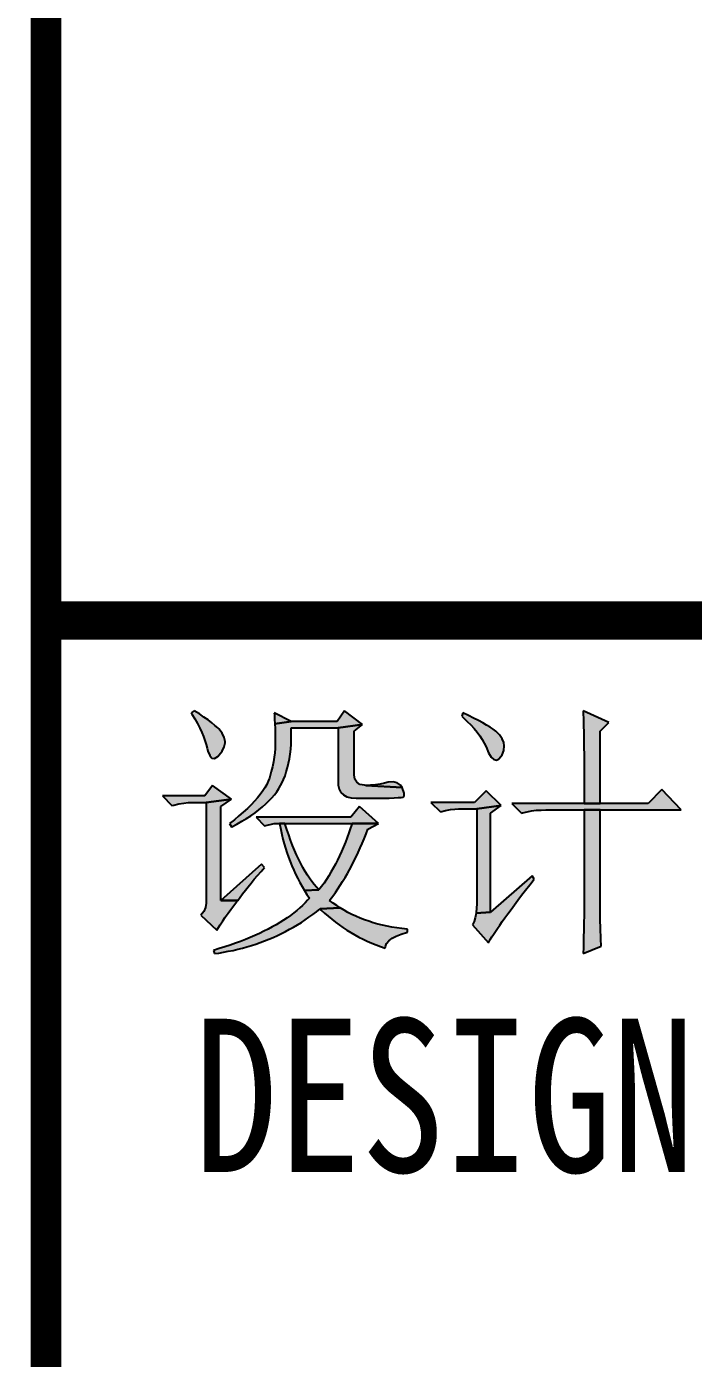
# Model space of a CAD drawing. Extents: x -24961 to 905641, y -154323 to 635957.
# Drawn here: x 455086 to 455955, y -122285 to -120549 of the extents above; entities that cross this region are included whole.
import ezdxf
from ezdxf.enums import TextEntityAlignment as Align

# ---------------------------------------------------------------- set-up
doc = ezdxf.new("R2010")
doc.units = 0
doc.header["$LTSCALE"] = 1000
doc.header["$MEASUREMENT"] = 0
doc.layers.add('图框', color=146, linetype='Continuous')
doc.styles.add('-宋体', font='SimSun.ttf', dxfattribs={"width": 0.8})

# ---------------------------------------------------------------- blocks, each defined once
blk = doc.blocks.new('3R2RT34')
at = {"layer": '图框'}
for points in [[(1883108.4, 184419.9), (1883110, 184414.9), (1883111.2, 184410.1), (1883112.2, 184406.1), (1883114.6, 184400.2), (1883117.5, 184397), (1883121, 184396.6), (1883125.1, 184398.9), (1883127.1, 184401.1), (1883130.8, 184406.2), (1883133.4, 184411.5), (1883134.8, 184417), (1883134.7, 184418.8), (1883133.4, 184424), (1883130.7, 184429.4), (1883126.4, 184435), (1883125, 184436.5), (1883121.4, 184439.7), (1883117.2, 184443.1), (1883112.4, 184446.7), (1883107.1, 184450.5), (1883101.1, 184454.5), (1883094.5, 184458.7), (1883090.4, 184455.9), (1883091.4, 184454.3), (1883095.1, 184448), (1883098.5, 184442), (1883101.6, 184436.1), (1883104.2, 184430.5), (1883106.5, 184425.1)], [(1883474.8, 184411.5), (1883478, 184403.9), (1883481.4, 184398.4), (1883484.8, 184395.3), (1883488.1, 184394.5), (1883491.5, 184396.2), (1883491.9, 184396.6), (1883495.5, 184401.4), (1883497.7, 184406.8), (1883498.4, 184412.8), (1883497.8, 184417.2), (1883495.8, 184422.2), (1883492.3, 184427.2), (1883487.3, 184432.3), (1883483.9, 184434.8), (1883479.9, 184437.4), (1883475.4, 184440.1), (1883470.3, 184443.1), (1883464.6, 184446.1), (1883458.4, 184449.2), (1883451.6, 184452.5), (1883444.3, 184455.9), (1883442.9, 184451.7), (1883445.3, 184449.6), (1883450.2, 184444.9), (1883454.8, 184440.3), (1883459, 184435.6), (1883462.9, 184430.8), (1883466.4, 184426), (1883469.5, 184421.2), (1883472.3, 184416.3)], [(1883108.4, 184347.6), (1883052.9, 184347.6), (1883065.4, 184335.1), (1883067.9, 184335.7), (1883074.5, 184337.3), (1883080.7, 184338.4), (1883086.5, 184339), (1883091.8, 184339.2), (1883109.8, 184339.2), (1883143.1, 184343.4), (1883118.1, 184361.4)], [(1883129.2, 184333.7), (1883143.1, 184343.4), (1883109.8, 184339.2), (1883109.8, 184211.5), (1883110, 184207.8), (1883109.1, 184202.1), (1883106.7, 184196.9), (1883102.9, 184192), (1883123.7, 184172.6), (1883125, 184174.8), (1883128.2, 184179.7), (1883131.5, 184184.6), (1883134.9, 184189.6), (1883138.4, 184194.6), (1883142.1, 184199.7), (1883146, 184204.9), (1883150, 184210.1), (1883151, 184211.3), (1883129.2, 184211.5)], [(1883129.2, 184211.5), (1883151, 184211.3), (1883154.1, 184215.7), (1883157.4, 184220.1), (1883161, 184224.6), (1883164.7, 184229.3), (1883168.6, 184234.1), (1883172.7, 184239), (1883177, 184244), (1883181.5, 184249.2), (1883186.1, 184254.5), (1883182, 184258.7)]]:
    blk.add_hatch(color=256, dxfattribs=at).paths.add_polyline_path(points)
h = blk.add_hatch(color=256, dxfattribs=at)
h.paths.add_polyline_path([(1883220.9, 184422), (1883220.9, 184429.1), (1883220.9, 184436.4), (1883281.9, 184436.4), (1883313.8, 184440.6), (1883290.2, 184458.7), (1883280.5, 184444.8), (1883220.9, 184444.8), (1883199.4, 184441.6), (1883199.7, 184435.4), (1883199.9, 184429.3), (1883200, 184423.1), (1883200, 184417), (1883200, 184415.2), (1883199.8, 184409.7), (1883199.3, 184404), (1883198.6, 184398.1), (1883197.6, 184392), (1883196.3, 184385.8), (1883194.8, 184379.3), (1883193.1, 184372.6), (1883192.5, 184370.7), (1883190.9, 184366.7), (1883188.8, 184362.6), (1883186.4, 184358.4), (1883183.6, 184354.1), (1883180.3, 184349.7), (1883176.8, 184345.3), (1883172.8, 184340.7), (1883168.4, 184336.1), (1883163.6, 184331.3), (1883158.3, 184326.5), (1883152.7, 184321.6), (1883146.7, 184316.6), (1883140.4, 184311.5), (1883143.1, 184307.3), (1883143.2, 184307.3), (1883149.9, 184310.9), (1883156.4, 184314.6), (1883162.5, 184318.2), (1883168.2, 184321.9), (1883173.6, 184325.7), (1883178.7, 184329.5), (1883183.4, 184333.3), (1883187.8, 184337.2), (1883191.8, 184341.2), (1883195.5, 184345.1), (1883198.9, 184349.1), (1883201.9, 184353.2), (1883204.6, 184357.3), (1883206.9, 184361.4), (1883208.5, 184364.4), (1883210.7, 184369.1), (1883212.7, 184374), (1883214.4, 184379.2), (1883216, 184384.6), (1883217.3, 184390.2), (1883218.4, 184396.1), (1883219.3, 184402.2), (1883220.1, 184408.6), (1883220.5, 184415.2)])
h.paths.add_polyline_path([(1883198.6, 184455.9), (1883198.8, 184453.9), (1883199.1, 184447.8), (1883199.4, 184441.6), (1883220.9, 184444.8)], flags=17)
h.paths.add_polyline_path([(1883302.7, 184432.3), (1883313.8, 184440.6), (1883281.9, 184436.4), (1883281.9, 184367), (1883282, 184361.7), (1883283.1, 184356.5), (1883285.3, 184352.3), (1883288.7, 184349), (1883293.2, 184346.6), (1883298.8, 184345.3), (1883305.5, 184344.8), (1883327.7, 184344.8), (1883331.1, 184344.8), (1883340.5, 184344.9), (1883348.5, 184344.9), (1883355.1, 184345.2), (1883360.3, 184345.4), (1883364.1, 184345.8), (1883366.5, 184346.2), (1883367.9, 184347.1), (1883368.1, 184351.3), (1883365.2, 184358.7), (1883318, 184361.4), (1883316.1, 184361.5), (1883310.2, 184362.7), (1883306.1, 184365.4), (1883303.6, 184369.6), (1883302.7, 184375.3)])
h.paths.add_polyline_path([(1883363, 184361.7), (1883358.7, 184364.9), (1883353.5, 184366.2), (1883347.1, 184365.6), (1883342.4, 184364.3), (1883336.5, 184363), (1883330.4, 184362.2), (1883324.2, 184361.6), (1883318, 184361.4), (1883365.2, 184358.7)], flags=17)
h = blk.add_hatch(color=256, dxfattribs=at)
h.paths.add_polyline_path([(1883623.3, 184432.3), (1883634.4, 184443.4), (1883601.1, 184458.7), (1883601.2, 184456.8), (1883601.3, 184453.6), (1883601.5, 184450.1), (1883601.6, 184446.2), (1883601.7, 184441.9), (1883601.8, 184437.4), (1883601.9, 184432.5), (1883602, 184427.2), (1883602.1, 184421.7), (1883602.2, 184415.7), (1883602.2, 184409.4), (1883602.3, 184402.9), (1883602.3, 184395.9), (1883602.4, 184388.6), (1883602.4, 184381), (1883602.5, 184373.1), (1883602.5, 184364.7), (1883602.5, 184356.1), (1883602.5, 184347.1), (1883602.5, 184337.8), (1883623.3, 184337.8)])
h.paths.add_polyline_path([(1883602.5, 184337.8), (1883508.1, 184337.8), (1883520.6, 184325.3), (1883522.1, 184325.8), (1883528, 184327.1), (1883534, 184328.2), (1883540.1, 184328.9), (1883546.3, 184329.3), (1883552.5, 184329.5), (1883602.5, 184329.5), (1883623.3, 184329.5), (1883728.8, 184329.5), (1883703.8, 184355.9), (1883685.8, 184337.8), (1883623.3, 184337.8)])
h.paths.add_polyline_path([(1883623.3, 184329.5), (1883602.5, 184329.5), (1883602.5, 184207.3), (1883602.5, 184204.7), (1883602.5, 184200.1), (1883602.4, 184195.1), (1883602.3, 184189.8), (1883602.2, 184184.1), (1883602.1, 184178), (1883602, 184171.5), (1883601.8, 184164.7), (1883601.6, 184157.5), (1883601.4, 184149.9), (1883601.1, 184142), (1883624.7, 184151.7), (1883624.6, 184153.7), (1883624.3, 184159.5), (1883624, 184165.3), (1883623.8, 184171.3), (1883623.7, 184177.5), (1883623.5, 184183.7), (1883623.4, 184190.1), (1883623.3, 184196.5), (1883623.3, 184203.1)])
h = blk.add_hatch(color=256, dxfattribs=at)
h.paths.add_polyline_path([(1883494.3, 184335.1), (1883474.8, 184354.5), (1883459.6, 184339.2), (1883402.7, 184339.2), (1883415.1, 184326.7), (1883421.9, 184328.5), (1883428.4, 184329.8), (1883434, 184330.6), (1883438.7, 184330.9), (1883462.4, 184330.9)])
h.paths.add_polyline_path([(1883480.4, 184325.3), (1883494.3, 184335.1), (1883462.4, 184330.9), (1883462.4, 184205.9), (1883462.3, 184202), (1883461.7, 184194.9), (1883480.4, 184196.2)])
h.paths.add_polyline_path([(1883461.7, 184194.9), (1883460.6, 184188.8), (1883459, 184183.7), (1883456.8, 184179.5), (1883477.6, 184155.9), (1883478.6, 184157.7), (1883480.2, 184160.5), (1883482.1, 184163.7), (1883484.3, 184167.1), (1883486.8, 184170.9), (1883489.5, 184174.9), (1883492.5, 184179.2), (1883495.8, 184183.9), (1883499.3, 184188.8), (1883503.1, 184194.1), (1883507.2, 184199.6), (1883511.5, 184205.5), (1883516.1, 184211.6), (1883521, 184218.1), (1883526.1, 184224.9), (1883531.6, 184231.9), (1883537.3, 184239.2), (1883534.5, 184243.4), (1883480.4, 184196.2)])
h = blk.add_hatch(color=256, dxfattribs=at)
h.paths.add_polyline_path([(1883300, 184311.5), (1883334.6, 184311.5), (1883309.7, 184333.7), (1883298.6, 184319.8), (1883175, 184319.8), (1883186.1, 184308.7), (1883198.6, 184311.5), (1883205.5, 184311.5), (1883212.5, 184311.5)])
h.paths.add_polyline_path([(1883288.9, 184281.2), (1883286.4, 184275.3), (1883283.8, 184269.6), (1883281.1, 184264.1), (1883278.4, 184258.7), (1883275.5, 184253.5), (1883272.6, 184248.4), (1883269.7, 184243.5), (1883266.6, 184238.7), (1883263.5, 184234.1), (1883260.2, 184229.7), (1883256.9, 184225.3), (1883256.9, 184225.3), (1883237.9, 184224.4), (1883241.1, 184219.3), (1883244.4, 184214.2), (1883242.2, 184211.8), (1883239, 184208.3), (1883235.5, 184204.9), (1883231.8, 184201.6), (1883228, 184198.3), (1883224, 184195.1), (1883219.8, 184191.9), (1883215.4, 184188.7), (1883210.8, 184185.7), (1883206, 184182.7), (1883201.1, 184179.7), (1883195.9, 184176.8), (1883190.6, 184174), (1883185.1, 184171.2), (1883179.3, 184168.4), (1883173.5, 184165.7), (1883167.4, 184163.1), (1883161.1, 184160.5), (1883154.7, 184158), (1883148, 184155.5), (1883141.1, 184153.1), (1883134.1, 184150.7), (1883126.9, 184148.5), (1883119.5, 184146.2), (1883120.9, 184142), (1883126.4, 184142.8), (1883132.6, 184143.9), (1883138.8, 184145.1), (1883145, 184146.3), (1883151, 184147.8), (1883157.1, 184149.2), (1883163, 184150.9), (1883168.9, 184152.6), (1883174.7, 184154.5), (1883180.4, 184156.5), (1883186.1, 184158.6), (1883191.6, 184160.8), (1883197.2, 184163.2), (1883202.7, 184165.6), (1883208, 184168.2), (1883213.4, 184170.9), (1883218.6, 184173.7), (1883223.8, 184176.6), (1883229, 184179.7), (1883234, 184182.8), (1883239, 184186.1), (1883243.9, 184189.5), (1883248.8, 184193), (1883253.6, 184196.6), (1883258.3, 184200.3), (1883284.7, 184201.6), (1883280, 184204.7), (1883275.3, 184208), (1883270.8, 184211.5), (1883271.7, 184212.7), (1883275.1, 184217.1), (1883278.4, 184221.7), (1883281.6, 184226.3), (1883284.7, 184231.1), (1883287.8, 184236.1), (1883290.9, 184241.1), (1883293.9, 184246.3), (1883296.8, 184251.5), (1883299.7, 184256.9), (1883302.5, 184262.4), (1883305.3, 184268.1), (1883308, 184273.9), (1883310.7, 184279.8), (1883313.3, 184285.8), (1883315.8, 184291.9), (1883318.3, 184298.2), (1883320.8, 184304.5), (1883334.6, 184311.5), (1883300, 184311.5), (1883298.2, 184306.1), (1883296, 184299.6), (1883293.7, 184293.3), (1883291.4, 184287.2)])
h.paths.add_polyline_path([(1883232, 184234.8), (1883234.9, 184229.5), (1883237.9, 184224.4), (1883256.9, 184225.3), (1883253.8, 184228.6), (1883250.7, 184232.2), (1883247.7, 184236), (1883244.8, 184240.2), (1883241.8, 184244.5), (1883239, 184249.2), (1883236.1, 184254.2), (1883233.3, 184259.4), (1883230.6, 184264.9), (1883227.8, 184270.7), (1883225.2, 184276.8), (1883222.6, 184283.2), (1883220, 184289.8), (1883217.5, 184296.8), (1883215, 184304), (1883212.5, 184311.5), (1883205.5, 184311.5), (1883205.9, 184309.8), (1883207.1, 184303.7), (1883208.4, 184297.5), (1883209.9, 184291.4), (1883211.5, 184285.4), (1883213.3, 184279.5), (1883215.2, 184273.7), (1883217.2, 184267.9), (1883219.3, 184262.2), (1883221.6, 184256.6), (1883224, 184251), (1883226.5, 184245.5), (1883229.2, 184240.1)], flags=17)
h.paths.add_polyline_path([(1883283.3, 184179.5), (1883288.2, 184176.1), (1883293.3, 184172.8), (1883298.4, 184169.6), (1883303.7, 184166.6), (1883309, 184163.6), (1883314.4, 184160.8), (1883319.9, 184158.2), (1883325.6, 184155.7), (1883331.3, 184153.3), (1883337.1, 184151.1), (1883343, 184149), (1883343.4, 184151.2), (1883345.1, 184155.1), (1883348.1, 184158.7), (1883352.2, 184162), (1883357.6, 184164.9), (1883364.2, 184167.5), (1883372.1, 184169.8), (1883372.1, 184174), (1883371.7, 184174), (1883365, 184174.7), (1883358.5, 184175.6), (1883352, 184176.6), (1883345.7, 184177.8), (1883339.6, 184179.2), (1883333.5, 184180.6), (1883327.6, 184182.3), (1883321.8, 184184.2), (1883316.1, 184186.2), (1883310.6, 184188.3), (1883305.1, 184190.7), (1883299.8, 184193.2), (1883294.7, 184195.8), (1883289.7, 184198.6), (1883284.7, 184201.6), (1883258.3, 184200.3), (1883259.8, 184198.9), (1883264.3, 184194.7), (1883269, 184190.8), (1883273.6, 184186.9), (1883278.4, 184183.2)])
at = {"color": 143, "const_width": 40}
blk.add_lwpolyline([(1882901.1, 152576.3), (1882901.1, 209976.3)], dxfattribs=at)
at = {"layer": '图框'}
for p, q in [((1883094.5, 184458.7), (1883090.4, 184455.9)), ((1883101.1, 184454.5), (1883094.5, 184458.7)), ((1883290.2, 184458.7), (1883280.5, 184444.8)), ((1883313.8, 184440.6), (1883290.2, 184458.7)), ((1883601.1, 184458.7), (1883601.2, 184456.8)), ((1883634.4, 184443.4), (1883601.1, 184458.7)), ((1883601.2, 184456.8), (1883601.3, 184453.6)), ((1883090.4, 184455.9), (1883091.4, 184454.3)), ((1883091.4, 184454.3), (1883095.1, 184448)), ((1883095.1, 184448), (1883098.5, 184442)), ((1883098.5, 184442), (1883101.6, 184436.1)), ((1883107.1, 184450.5), (1883101.1, 184454.5)), ((1883112.4, 184446.7), (1883107.1, 184450.5)), ((1883117.2, 184443.1), (1883112.4, 184446.7)), ((1883121.4, 184439.7), (1883117.2, 184443.1)), ((1883125, 184436.5), (1883121.4, 184439.7)), ((1883198.6, 184455.9), (1883198.8, 184453.9)), ((1883220.9, 184444.8), (1883198.6, 184455.9)), ((1883198.8, 184453.9), (1883199.1, 184447.8)), ((1883199.1, 184447.8), (1883199.4, 184441.6)), ((1883199.4, 184441.6), (1883220.9, 184444.8)), ((1883220.9, 184444.8), (1883199.4, 184441.6)), ((1883199.4, 184441.6), (1883199.7, 184435.4)), ((1883280.5, 184444.8), (1883220.9, 184444.8)), ((1883313.8, 184440.6), (1883281.9, 184436.4)), ((1883281.9, 184436.4), (1883313.8, 184440.6)), ((1883302.7, 184432.3), (1883313.8, 184440.6)), ((1883444.3, 184455.9), (1883442.9, 184451.7)), ((1883442.9, 184451.7), (1883445.3, 184449.6)), ((1883451.6, 184452.5), (1883444.3, 184455.9)), ((1883445.3, 184449.6), (1883450.2, 184444.9)), ((1883450.2, 184444.9), (1883454.8, 184440.3)), ((1883458.4, 184449.2), (1883451.6, 184452.5)), ((1883454.8, 184440.3), (1883459, 184435.6)), ((1883464.6, 184446.1), (1883458.4, 184449.2)), ((1883470.3, 184443.1), (1883464.6, 184446.1)), ((1883475.4, 184440.1), (1883470.3, 184443.1)), ((1883479.9, 184437.4), (1883475.4, 184440.1)), ((1883601.3, 184453.6), (1883601.5, 184450.1)), ((1883601.5, 184450.1), (1883601.6, 184446.2)), ((1883601.6, 184446.2), (1883601.7, 184441.9)), ((1883601.7, 184441.9), (1883601.8, 184437.4)), ((1883623.3, 184432.3), (1883634.4, 184443.4)), ((1883101.6, 184436.1), (1883104.2, 184430.5)), ((1883104.2, 184430.5), (1883106.5, 184425.1)), ((1883106.5, 184425.1), (1883108.4, 184419.9)), ((1883126.4, 184435), (1883125, 184436.5)), ((1883130.7, 184429.4), (1883126.4, 184435)), ((1883133.4, 184424), (1883130.7, 184429.4)), ((1883134.7, 184418.8), (1883133.4, 184424)), ((1883199.7, 184435.4), (1883199.9, 184429.3)), ((1883199.9, 184429.3), (1883200, 184423.1)), ((1883200, 184423.1), (1883200, 184417)), ((1883220.5, 184415.2), (1883220.9, 184422)), ((1883220.9, 184429.1), (1883220.9, 184436.4)), ((1883220.9, 184436.4), (1883281.9, 184436.4)), ((1883220.9, 184422), (1883220.9, 184429.1)), ((1883281.9, 184436.4), (1883281.9, 184367)), ((1883302.7, 184375.3), (1883302.7, 184432.3)), ((1883459, 184435.6), (1883462.9, 184430.8)), ((1883462.9, 184430.8), (1883466.4, 184426)), ((1883466.4, 184426), (1883469.5, 184421.2)), ((1883483.9, 184434.8), (1883479.9, 184437.4)), ((1883487.3, 184432.3), (1883483.9, 184434.8)), ((1883492.3, 184427.2), (1883487.3, 184432.3)), ((1883487.3, 184432.3), (1883487.3, 184432.3)), ((1883495.8, 184422.2), (1883492.3, 184427.2)), ((1883497.8, 184417.2), (1883495.8, 184422.2)), ((1883601.8, 184437.4), (1883601.9, 184432.5)), ((1883601.9, 184432.5), (1883602, 184427.2)), ((1883602, 184427.2), (1883602.1, 184421.7)), ((1883602.1, 184421.7), (1883602.2, 184415.7)), ((1883623.3, 184337.8), (1883623.3, 184432.3)), ((1883108.4, 184419.9), (1883110, 184414.9)), ((1883110, 184414.9), (1883111.2, 184410.1)), ((1883111.2, 184410.1), (1883112.2, 184406.1)), ((1883112.2, 184406.1), (1883114.6, 184400.2)), ((1883127.1, 184401.1), (1883130.8, 184406.2)), ((1883130.8, 184406.2), (1883133.4, 184411.5)), ((1883133.4, 184411.5), (1883134.8, 184417)), ((1883134.8, 184417), (1883134.7, 184418.8)), ((1883199.8, 184409.7), (1883199.3, 184404)), ((1883200, 184415.2), (1883199.8, 184409.7)), ((1883200, 184417), (1883200, 184415.2)), ((1883219.3, 184402.2), (1883220.1, 184408.6)), ((1883220.1, 184408.6), (1883220.5, 184415.2)), ((1883469.5, 184421.2), (1883472.3, 184416.3)), ((1883472.3, 184416.3), (1883474.8, 184411.5)), ((1883474.8, 184411.5), (1883478, 184403.9)), ((1883495.5, 184401.4), (1883497.7, 184406.8)), ((1883497.7, 184406.8), (1883498.4, 184412.8)), ((1883498.4, 184412.8), (1883497.8, 184417.2)), ((1883602.2, 184415.7), (1883602.2, 184409.4)), ((1883602.2, 184409.4), (1883602.3, 184402.9)), ((1883114.6, 184400.2), (1883117.5, 184397)), ((1883117.5, 184397), (1883121, 184396.6)), ((1883121, 184396.6), (1883125.1, 184398.9)), ((1883125.1, 184398.9), (1883127.1, 184401.1)), ((1883197.6, 184392), (1883196.3, 184385.8)), ((1883198.6, 184398.1), (1883197.6, 184392)), ((1883199.3, 184404), (1883198.6, 184398.1)), ((1883216, 184384.6), (1883217.3, 184390.2)), ((1883217.3, 184390.2), (1883218.4, 184396.1)), ((1883218.4, 184396.1), (1883219.3, 184402.2)), ((1883478, 184403.9), (1883481.4, 184398.4)), ((1883481.4, 184398.4), (1883484.8, 184395.3)), ((1883484.8, 184395.3), (1883488.1, 184394.5)), ((1883488.1, 184394.5), (1883491.5, 184396.2)), ((1883491.5, 184396.2), (1883491.9, 184396.6)), ((1883491.9, 184396.6), (1883495.5, 184401.4)), ((1883602.3, 184402.9), (1883602.3, 184395.9)), ((1883602.3, 184395.9), (1883602.4, 184388.6)), ((1883602.4, 184388.6), (1883602.4, 184381)), ((1883192.5, 184370.7), (1883190.9, 184366.7)), ((1883193.1, 184372.6), (1883192.5, 184370.7)), ((1883194.8, 184379.3), (1883193.1, 184372.6)), ((1883196.3, 184385.8), (1883194.8, 184379.3)), ((1883210.7, 184369.1), (1883212.7, 184374)), ((1883212.7, 184374), (1883214.4, 184379.2)), ((1883214.4, 184379.2), (1883216, 184384.6)), ((1883303.6, 184369.6), (1883302.7, 184375.3)), ((1883306.1, 184365.4), (1883303.6, 184369.6)), ((1883602.4, 184381), (1883602.5, 184373.1)), ((1883602.5, 184373.1), (1883602.5, 184364.7)), ((1883118.1, 184361.4), (1883108.4, 184347.6)), ((1883143.1, 184343.4), (1883118.1, 184361.4)), ((1883183.6, 184354.1), (1883180.3, 184349.7)), ((1883186.4, 184358.4), (1883183.6, 184354.1)), ((1883188.8, 184362.6), (1883186.4, 184358.4)), ((1883190.9, 184366.7), (1883188.8, 184362.6)), ((1883198.9, 184349.1), (1883201.9, 184353.2)), ((1883201.9, 184353.2), (1883204.6, 184357.3)), ((1883204.6, 184357.3), (1883206.9, 184361.4)), ((1883206.9, 184361.4), (1883208.5, 184364.4)), ((1883208.5, 184364.4), (1883210.7, 184369.1)), ((1883281.9, 184367), (1883282, 184361.7)), ((1883282, 184361.7), (1883283.1, 184356.5)), ((1883283.1, 184356.5), (1883285.3, 184352.3)), ((1883285.3, 184352.3), (1883288.7, 184349)), ((1883310.2, 184362.7), (1883306.1, 184365.4)), ((1883316.1, 184361.5), (1883310.2, 184362.7)), ((1883318, 184361.4), (1883316.1, 184361.5)), ((1883324.2, 184361.6), (1883318, 184361.4)), ((1883318, 184361.4), (1883365.2, 184358.7)), ((1883365.2, 184358.7), (1883318, 184361.4)), ((1883330.4, 184362.2), (1883324.2, 184361.6)), ((1883336.5, 184363), (1883330.4, 184362.2)), ((1883342.4, 184364.3), (1883336.5, 184363)), ((1883347.1, 184365.6), (1883342.4, 184364.3)), ((1883353.5, 184366.2), (1883347.1, 184365.6)), ((1883358.7, 184364.9), (1883353.5, 184366.2)), ((1883363, 184361.7), (1883358.7, 184364.9)), ((1883365.2, 184358.7), (1883363, 184361.7)), ((1883368.1, 184351.3), (1883365.2, 184358.7)), ((1883474.8, 184354.5), (1883459.6, 184339.2)), ((1883494.3, 184335.1), (1883474.8, 184354.5)), ((1883602.5, 184364.7), (1883602.5, 184356.1)), ((1883602.5, 184356.1), (1883602.5, 184347.1)), ((1883703.8, 184355.9), (1883685.8, 184337.8)), ((1883728.8, 184329.5), (1883703.8, 184355.9)), ((1883108.4, 184347.6), (1883052.9, 184347.6)), ((1883052.9, 184347.6), (1883065.4, 184335.1)), ((1883065.4, 184335.1), (1883067.9, 184335.7)), ((1883067.9, 184335.7), (1883074.5, 184337.3)), ((1883074.5, 184337.3), (1883080.7, 184338.4)), ((1883080.7, 184338.4), (1883086.5, 184339)), ((1883086.5, 184339), (1883091.8, 184339.2)), ((1883091.8, 184339.2), (1883109.8, 184339.2)), ((1883143.1, 184343.4), (1883109.8, 184339.2)), ((1883109.8, 184339.2), (1883143.1, 184343.4)), ((1883109.8, 184339.2), (1883109.8, 184211.5)), ((1883129.2, 184333.7), (1883143.1, 184343.4)), ((1883168.4, 184336.1), (1883163.6, 184331.3)), ((1883172.8, 184340.7), (1883168.4, 184336.1)), ((1883176.8, 184345.3), (1883172.8, 184340.7)), ((1883180.3, 184349.7), (1883176.8, 184345.3)), ((1883183.4, 184333.3), (1883187.8, 184337.2)), ((1883187.8, 184337.2), (1883191.8, 184341.2)), ((1883191.8, 184341.2), (1883195.5, 184345.1)), ((1883195.5, 184345.1), (1883198.9, 184349.1)), ((1883288.7, 184349), (1883293.2, 184346.6)), ((1883293.2, 184346.6), (1883298.8, 184345.3)), ((1883298.8, 184345.3), (1883305.5, 184344.8)), ((1883305.5, 184344.8), (1883327.7, 184344.8)), ((1883327.7, 184344.8), (1883331.1, 184344.8)), ((1883331.1, 184344.8), (1883340.5, 184344.9)), ((1883340.5, 184344.9), (1883348.5, 184344.9)), ((1883348.5, 184344.9), (1883355.1, 184345.2)), ((1883355.1, 184345.2), (1883360.3, 184345.4)), ((1883360.3, 184345.4), (1883364.1, 184345.8)), ((1883364.1, 184345.8), (1883366.5, 184346.2)), ((1883366.5, 184346.2), (1883367.9, 184347.1)), ((1883367.9, 184347.1), (1883368.1, 184351.3)), ((1883459.6, 184339.2), (1883402.7, 184339.2)), ((1883402.7, 184339.2), (1883415.1, 184326.7)), ((1883494.3, 184335.1), (1883462.4, 184330.9)), ((1883462.4, 184330.9), (1883494.3, 184335.1)), ((1883480.4, 184325.3), (1883494.3, 184335.1)), ((1883602.5, 184337.8), (1883508.1, 184337.8)), ((1883508.1, 184337.8), (1883520.6, 184325.3)), ((1883602.5, 184347.1), (1883602.5, 184337.8)), ((1883623.3, 184337.8), (1883602.5, 184337.8)), ((1883602.5, 184337.8), (1883623.3, 184337.8)), ((1883685.8, 184337.8), (1883623.3, 184337.8)), ((1883129.2, 184211.5), (1883129.2, 184333.7)), ((1883152.7, 184321.6), (1883146.7, 184316.6)), ((1883158.3, 184326.5), (1883152.7, 184321.6)), ((1883156.4, 184314.6), (1883162.5, 184318.2)), ((1883163.6, 184331.3), (1883158.3, 184326.5)), ((1883162.5, 184318.2), (1883168.2, 184321.9)), ((1883168.2, 184321.9), (1883173.6, 184325.7)), ((1883173.6, 184325.7), (1883178.7, 184329.5)), ((1883298.6, 184319.8), (1883175, 184319.8)), ((1883175, 184319.8), (1883186.1, 184308.7)), ((1883178.7, 184329.5), (1883183.4, 184333.3)), ((1883309.7, 184333.7), (1883298.6, 184319.8)), ((1883334.6, 184311.5), (1883309.7, 184333.7)), ((1883415.1, 184326.7), (1883421.9, 184328.5)), ((1883421.9, 184328.5), (1883428.4, 184329.8)), ((1883428.4, 184329.8), (1883434, 184330.6)), ((1883434, 184330.6), (1883438.7, 184330.9)), ((1883438.7, 184330.9), (1883462.4, 184330.9)), ((1883462.4, 184330.9), (1883462.4, 184205.9)), ((1883480.4, 184196.2), (1883480.4, 184325.3)), ((1883520.6, 184325.3), (1883522.1, 184325.8)), ((1883522.1, 184325.8), (1883528, 184327.1)), ((1883528, 184327.1), (1883534, 184328.2)), ((1883534, 184328.2), (1883540.1, 184328.9)), ((1883540.1, 184328.9), (1883546.3, 184329.3)), ((1883546.3, 184329.3), (1883552.5, 184329.5)), ((1883552.5, 184329.5), (1883602.5, 184329.5)), ((1883623.3, 184329.5), (1883602.5, 184329.5)), ((1883602.5, 184329.5), (1883602.5, 184207.3)), ((1883602.5, 184329.5), (1883623.3, 184329.5)), ((1883623.3, 184203.1), (1883623.3, 184329.5)), ((1883623.3, 184329.5), (1883728.8, 184329.5)), ((1883146.7, 184316.6), (1883140.4, 184311.5)), ((1883140.4, 184311.5), (1883143.1, 184307.3)), ((1883143.1, 184307.3), (1883143.2, 184307.3)), ((1883143.2, 184307.3), (1883149.9, 184310.9)), ((1883149.9, 184310.9), (1883156.4, 184314.6)), ((1883186.1, 184308.7), (1883198.6, 184311.5)), ((1883198.6, 184311.5), (1883205.5, 184311.5)), ((1883212.5, 184311.5), (1883205.5, 184311.5)), ((1883205.5, 184311.5), (1883205.9, 184309.8)), ((1883205.5, 184311.5), (1883212.5, 184311.5)), ((1883205.9, 184309.8), (1883207.1, 184303.7)), ((1883207.1, 184303.7), (1883208.4, 184297.5)), ((1883215, 184304), (1883212.5, 184311.5)), ((1883212.5, 184311.5), (1883300, 184311.5)), ((1883217.5, 184296.8), (1883215, 184304)), ((1883298.2, 184306.1), (1883296, 184299.6)), ((1883300, 184311.5), (1883298.2, 184306.1)), ((1883334.6, 184311.5), (1883300, 184311.5)), ((1883300, 184311.5), (1883334.6, 184311.5)), ((1883318.3, 184298.2), (1883320.8, 184304.5)), ((1883320.8, 184304.5), (1883334.6, 184311.5)), ((1883208.4, 184297.5), (1883209.9, 184291.4)), ((1883209.9, 184291.4), (1883211.5, 184285.4)), ((1883211.5, 184285.4), (1883213.3, 184279.5)), ((1883220, 184289.8), (1883217.5, 184296.8)), ((1883222.6, 184283.2), (1883220, 184289.8)), ((1883225.2, 184276.8), (1883222.6, 184283.2)), ((1883291.4, 184287.2), (1883288.9, 184281.2)), ((1883293.7, 184293.3), (1883291.4, 184287.2)), ((1883296, 184299.6), (1883293.7, 184293.3)), ((1883310.7, 184279.8), (1883313.3, 184285.8)), ((1883313.3, 184285.8), (1883315.8, 184291.9)), ((1883315.8, 184291.9), (1883318.3, 184298.2)), ((1883213.3, 184279.5), (1883215.2, 184273.7)), ((1883215.2, 184273.7), (1883217.2, 184267.9)), ((1883217.2, 184267.9), (1883219.3, 184262.2)), ((1883227.8, 184270.7), (1883225.2, 184276.8)), ((1883230.6, 184264.9), (1883227.8, 184270.7)), ((1883283.8, 184269.6), (1883281.1, 184264.1)), ((1883286.4, 184275.3), (1883283.8, 184269.6)), ((1883288.9, 184281.2), (1883286.4, 184275.3)), ((1883302.5, 184262.4), (1883305.3, 184268.1)), ((1883305.3, 184268.1), (1883308, 184273.9)), ((1883308, 184273.9), (1883310.7, 184279.8)), ((1883182, 184258.7), (1883129.2, 184211.5)), ((1883177, 184244), (1883181.5, 184249.2)), ((1883181.5, 184249.2), (1883186.1, 184254.5)), ((1883186.1, 184254.5), (1883182, 184258.7)), ((1883219.3, 184262.2), (1883221.6, 184256.6)), ((1883221.6, 184256.6), (1883224, 184251)), ((1883224, 184251), (1883226.5, 184245.5)), ((1883233.3, 184259.4), (1883230.6, 184264.9)), ((1883236.1, 184254.2), (1883233.3, 184259.4)), ((1883239, 184249.2), (1883236.1, 184254.2)), ((1883241.8, 184244.5), (1883239, 184249.2)), ((1883272.6, 184248.4), (1883269.7, 184243.5)), ((1883275.5, 184253.5), (1883272.6, 184248.4)), ((1883278.4, 184258.7), (1883275.5, 184253.5)), ((1883281.1, 184264.1), (1883278.4, 184258.7)), ((1883293.9, 184246.3), (1883296.8, 184251.5)), ((1883296.8, 184251.5), (1883299.7, 184256.9)), ((1883299.7, 184256.9), (1883302.5, 184262.4)), ((1883164.7, 184229.3), (1883168.6, 184234.1)), ((1883168.6, 184234.1), (1883172.7, 184239)), ((1883172.7, 184239), (1883177, 184244)), ((1883226.5, 184245.5), (1883229.2, 184240.1)), ((1883229.2, 184240.1), (1883232, 184234.8)), ((1883232, 184234.8), (1883234.9, 184229.5)), ((1883244.8, 184240.2), (1883241.8, 184244.5)), ((1883247.7, 184236), (1883244.8, 184240.2)), ((1883250.7, 184232.2), (1883247.7, 184236)), ((1883253.8, 184228.6), (1883250.7, 184232.2)), ((1883263.5, 184234.1), (1883260.2, 184229.7)), ((1883266.6, 184238.7), (1883263.5, 184234.1)), ((1883269.7, 184243.5), (1883266.6, 184238.7)), ((1883281.6, 184226.3), (1883284.7, 184231.1)), ((1883284.7, 184231.1), (1883287.8, 184236.1)), ((1883287.8, 184236.1), (1883290.9, 184241.1)), ((1883290.9, 184241.1), (1883293.9, 184246.3)), ((1883534.5, 184243.4), (1883480.4, 184196.2)), ((1883526.1, 184224.9), (1883531.6, 184231.9)), ((1883531.6, 184231.9), (1883537.3, 184239.2)), ((1883537.3, 184239.2), (1883534.5, 184243.4)), ((1883151, 184211.3), (1883154.1, 184215.7)), ((1883154.1, 184215.7), (1883157.4, 184220.1)), ((1883157.4, 184220.1), (1883161, 184224.6)), ((1883161, 184224.6), (1883164.7, 184229.3)), ((1883234.9, 184229.5), (1883237.9, 184224.4)), ((1883237.9, 184224.4), (1883256.9, 184225.3)), ((1883256.9, 184225.3), (1883237.9, 184224.4)), ((1883237.9, 184224.4), (1883241.1, 184219.3)), ((1883241.1, 184219.3), (1883244.4, 184214.2)), ((1883244.4, 184214.2), (1883242.2, 184211.8)), ((1883256.9, 184225.4), (1883253.8, 184228.6)), ((1883260.2, 184229.7), (1883256.9, 184225.3)), ((1883256.9, 184225.3), (1883256.9, 184225.4)), ((1883271.7, 184212.7), (1883275.1, 184217.1)), ((1883275.1, 184217.1), (1883278.4, 184221.7)), ((1883278.4, 184221.7), (1883281.6, 184226.3)), ((1883516.1, 184211.6), (1883521, 184218.1)), ((1883521, 184218.1), (1883526.1, 184224.9)), ((1883106.7, 184196.9), (1883102.9, 184192)), ((1883109.1, 184202.1), (1883106.7, 184196.9)), ((1883110, 184207.8), (1883109.1, 184202.1)), ((1883109.8, 184211.5), (1883110, 184207.8)), ((1883129.2, 184211.5), (1883151, 184211.3)), ((1883151, 184211.3), (1883129.2, 184211.5)), ((1883138.4, 184194.6), (1883142.1, 184199.7)), ((1883142.1, 184199.7), (1883146, 184204.9)), ((1883146, 184204.9), (1883150, 184210.1)), ((1883150, 184210.1), (1883151, 184211.3)), ((1883228, 184198.3), (1883224, 184195.1)), ((1883231.8, 184201.6), (1883228, 184198.3)), ((1883235.5, 184204.9), (1883231.8, 184201.6)), ((1883239, 184208.3), (1883235.5, 184204.9)), ((1883242.2, 184211.8), (1883239, 184208.3)), ((1883248.8, 184193), (1883253.6, 184196.6)), ((1883253.6, 184196.6), (1883258.3, 184200.3)), ((1883284.7, 184201.6), (1883258.3, 184200.3)), ((1883258.3, 184200.3), (1883284.7, 184201.6)), ((1883258.3, 184200.3), (1883259.8, 184198.9)), ((1883259.8, 184198.9), (1883264.3, 184194.7)), ((1883270.8, 184211.5), (1883271.7, 184212.7)), ((1883275.3, 184208), (1883270.8, 184211.5)), ((1883280, 184204.7), (1883275.3, 184208)), ((1883284.7, 184201.6), (1883280, 184204.7)), ((1883289.7, 184198.6), (1883284.7, 184201.6)), ((1883294.7, 184195.8), (1883289.7, 184198.6)), ((1883299.8, 184193.2), (1883294.7, 184195.8)), ((1883462.3, 184202), (1883461.7, 184194.9)), ((1883480.4, 184196.2), (1883461.7, 184194.9)), ((1883461.7, 184194.9), (1883480.4, 184196.2)), ((1883462.4, 184205.9), (1883462.3, 184202)), ((1883503.1, 184194.1), (1883507.2, 184199.6)), ((1883507.2, 184199.6), (1883511.5, 184205.5)), ((1883511.5, 184205.5), (1883516.1, 184211.6)), ((1883602.5, 184200.1), (1883602.4, 184195.1)), ((1883602.5, 184207.3), (1883602.5, 184204.7)), ((1883602.5, 184204.7), (1883602.5, 184200.1)), ((1883623.3, 184196.5), (1883623.3, 184203.1)), ((1883623.4, 184190.1), (1883623.3, 184196.5)), ((1883102.9, 184192), (1883123.7, 184172.6)), ((1883125, 184174.8), (1883128.2, 184179.7)), ((1883128.2, 184179.7), (1883131.5, 184184.6)), ((1883131.5, 184184.6), (1883134.9, 184189.6)), ((1883134.9, 184189.6), (1883138.4, 184194.6)), ((1883201.1, 184179.7), (1883195.9, 184176.8)), ((1883206, 184182.7), (1883201.1, 184179.7)), ((1883210.8, 184185.7), (1883206, 184182.7)), ((1883215.4, 184188.7), (1883210.8, 184185.7)), ((1883219.8, 184191.9), (1883215.4, 184188.7)), ((1883224, 184195.1), (1883219.8, 184191.9)), ((1883223.8, 184176.6), (1883229, 184179.7)), ((1883229, 184179.7), (1883234, 184182.8)), ((1883234, 184182.8), (1883239, 184186.1)), ((1883239, 184186.1), (1883243.9, 184189.5)), ((1883243.9, 184189.5), (1883248.8, 184193)), ((1883264.3, 184194.7), (1883269, 184190.8)), ((1883269, 184190.8), (1883273.6, 184186.9)), ((1883273.6, 184186.9), (1883278.4, 184183.2)), ((1883278.4, 184183.2), (1883283.3, 184179.5)), ((1883283.3, 184179.5), (1883288.2, 184176.1)), ((1883305.1, 184190.7), (1883299.8, 184193.2)), ((1883310.6, 184188.3), (1883305.1, 184190.7)), ((1883316.1, 184186.2), (1883310.6, 184188.3)), ((1883321.8, 184184.2), (1883316.1, 184186.2)), ((1883327.6, 184182.3), (1883321.8, 184184.2)), ((1883333.5, 184180.6), (1883327.6, 184182.3)), ((1883339.6, 184179.2), (1883333.5, 184180.6)), ((1883345.7, 184177.8), (1883339.6, 184179.2)), ((1883459, 184183.7), (1883456.8, 184179.5)), ((1883456.8, 184179.5), (1883477.6, 184155.9)), ((1883460.6, 184188.8), (1883459, 184183.7)), ((1883461.7, 184194.9), (1883460.6, 184188.8)), ((1883489.5, 184174.9), (1883492.5, 184179.2)), ((1883492.5, 184179.2), (1883495.8, 184183.9)), ((1883495.8, 184183.9), (1883499.3, 184188.8)), ((1883499.3, 184188.8), (1883503.1, 184194.1)), ((1883602.2, 184184.1), (1883602.1, 184178)), ((1883602.3, 184189.8), (1883602.2, 184184.1)), ((1883602.4, 184195.1), (1883602.3, 184189.8)), ((1883623.5, 184183.7), (1883623.4, 184190.1)), ((1883623.7, 184177.5), (1883623.5, 184183.7)), ((1883123.7, 184172.6), (1883125, 184174.8)), ((1883167.4, 184163.1), (1883161.1, 184160.5)), ((1883173.5, 184165.7), (1883167.4, 184163.1)), ((1883179.3, 184168.4), (1883173.5, 184165.7)), ((1883185.1, 184171.2), (1883179.3, 184168.4)), ((1883190.6, 184174), (1883185.1, 184171.2)), ((1883195.9, 184176.8), (1883190.6, 184174)), ((1883191.6, 184160.8), (1883197.2, 184163.2)), ((1883197.2, 184163.2), (1883202.7, 184165.6)), ((1883202.7, 184165.6), (1883208, 184168.2)), ((1883208, 184168.2), (1883213.4, 184170.9)), ((1883213.4, 184170.9), (1883218.6, 184173.7)), ((1883218.6, 184173.7), (1883223.8, 184176.6)), ((1883288.2, 184176.1), (1883293.3, 184172.8)), ((1883293.3, 184172.8), (1883298.4, 184169.6)), ((1883298.4, 184169.6), (1883303.7, 184166.6)), ((1883303.7, 184166.6), (1883309, 184163.6)), ((1883309, 184163.6), (1883314.4, 184160.8)), ((1883352, 184176.6), (1883345.7, 184177.8)), ((1883348.1, 184158.7), (1883352.2, 184162)), ((1883358.5, 184175.6), (1883352, 184176.6)), ((1883352.2, 184162), (1883357.6, 184164.9)), ((1883357.6, 184164.9), (1883364.2, 184167.5)), ((1883365, 184174.7), (1883358.5, 184175.6)), ((1883364.2, 184167.5), (1883372.1, 184169.8)), ((1883371.7, 184174), (1883365, 184174.7)), ((1883372.1, 184174), (1883371.7, 184174)), ((1883372.1, 184169.8), (1883372.1, 184174)), ((1883480.2, 184160.5), (1883482.1, 184163.7)), ((1883482.1, 184163.7), (1883484.3, 184167.1)), ((1883484.3, 184167.1), (1883486.8, 184170.9)), ((1883486.8, 184170.9), (1883489.5, 184174.9)), ((1883601.8, 184164.7), (1883601.6, 184157.5)), ((1883602, 184171.5), (1883601.8, 184164.7)), ((1883602.1, 184178), (1883602, 184171.5)), ((1883623.8, 184171.3), (1883623.7, 184177.5)), ((1883624, 184165.3), (1883623.8, 184171.3)), ((1883624.3, 184159.5), (1883624, 184165.3)), ((1883126.9, 184148.5), (1883119.5, 184146.2)), ((1883119.5, 184146.2), (1883120.9, 184142)), ((1883126.4, 184142.8), (1883132.6, 184143.9)), ((1883134.1, 184150.7), (1883126.9, 184148.5)), ((1883132.6, 184143.9), (1883138.8, 184145.1)), ((1883141.1, 184153.1), (1883134.1, 184150.7)), ((1883138.8, 184145.1), (1883145, 184146.3)), ((1883148, 184155.5), (1883141.1, 184153.1)), ((1883145, 184146.3), (1883151, 184147.8)), ((1883154.7, 184158), (1883148, 184155.5)), ((1883151, 184147.8), (1883157.1, 184149.2)), ((1883161.1, 184160.5), (1883154.7, 184158)), ((1883157.1, 184149.2), (1883163, 184150.9)), ((1883163, 184150.9), (1883168.9, 184152.6)), ((1883168.9, 184152.6), (1883174.7, 184154.5)), ((1883174.7, 184154.5), (1883180.4, 184156.5)), ((1883180.4, 184156.5), (1883186.1, 184158.6)), ((1883186.1, 184158.6), (1883191.6, 184160.8)), ((1883314.4, 184160.8), (1883319.9, 184158.2)), ((1883319.9, 184158.2), (1883325.6, 184155.7)), ((1883325.6, 184155.7), (1883331.3, 184153.3)), ((1883331.3, 184153.3), (1883337.1, 184151.1)), ((1883337.1, 184151.1), (1883343, 184149)), ((1883343, 184149), (1883343.4, 184151.2)), ((1883343.4, 184151.2), (1883345.1, 184155.1)), ((1883345.1, 184155.1), (1883348.1, 184158.7)), ((1883477.6, 184155.9), (1883478.6, 184157.7)), ((1883478.6, 184157.7), (1883480.2, 184160.5)), ((1883601.1, 184142), (1883624.7, 184151.7)), ((1883601.4, 184149.9), (1883601.1, 184142)), ((1883601.6, 184157.5), (1883601.4, 184149.9)), ((1883624.6, 184153.7), (1883624.3, 184159.5)), ((1883624.7, 184151.7), (1883624.6, 184153.7)), ((1883120.9, 184142), (1883126.4, 184142.8))]:
    blk.add_line(p, q, dxfattribs=at)
at = {"layer": '图框', "const_width": 50}
blk.add_lwpolyline([(1882901.1, 184576.3), (1888901.1, 184576.3)], dxfattribs=at)
at = {"layer": '图框', "style": '-宋体', "width": 0.8}
blk.add_text('DESIGN UNITS', height=200, dxfattribs=at).set_placement((1883747, 183957.2), align=Align.MIDDLE)

msp = doc.modelspace()

# ---------------------------------------------------------------- block references
msp.add_blockref('3R2RT34', (-1427790.1, -305899.5))

doc.saveas('drawing.dxf')
